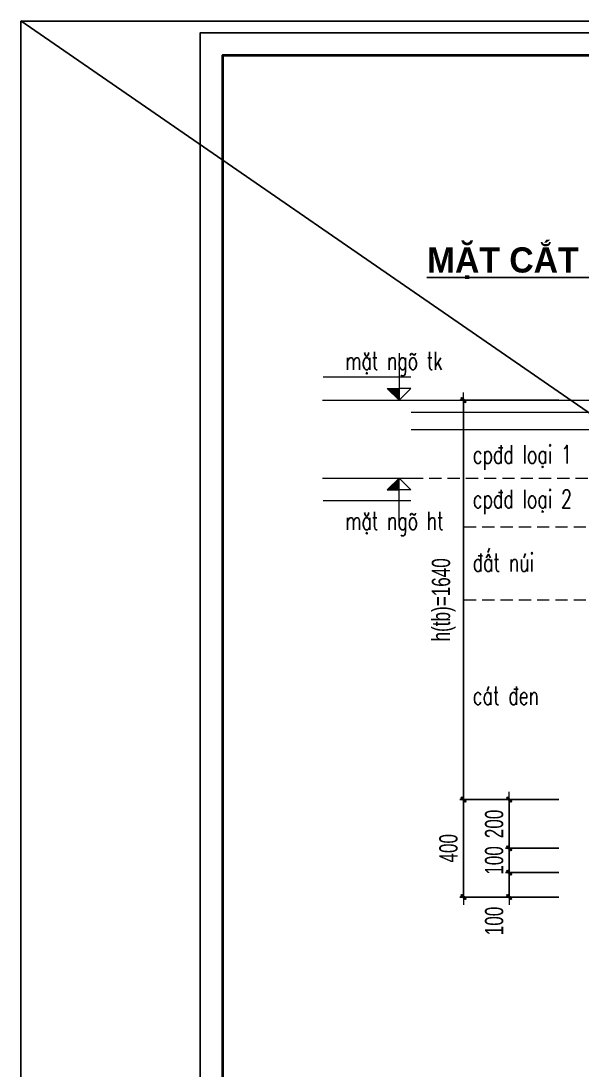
# Model space of a CAD drawing. Header units: inches. Extents: x -676 to 53517, y -20644 to 46516.
# Drawn here: x 26431 to 28734, y 31556 to 35862 of the extents above; entities that cross this region are included whole.
import ezdxf
from ezdxf.enums import TextEntityAlignment as Align

# ---------------------------------------------------------------- set-up
doc = ezdxf.new("R2010")
doc.units = ezdxf.units.IN
doc.header["$MEASUREMENT"] = 0
doc.linetypes.add('HIDDEN', pattern=[0.375, 0.25, -0.125])
doc.layers.add('ENTTNTHIETKE1', color=2, linetype='Continuous')
doc.layers.add('KHUNGTEN', color=5, linetype='Continuous')
doc.layers.add('KCS_Plotter', color=11, linetype='Continuous', plot=False)
for name, color, linetype, lineweight in [('Layer1', 7, 'Continuous', 20), ('LC Dim', 8, 'Continuous', 18), ('LC Khac', 4, 'Continuous', 9), ('LC MANH DUT', 35, 'HIDDEN', 5), ('LC Text1', 3, 'Continuous', 20), ('LC Text2', 7, 'Continuous', 25), ('THEP', 1, 'Continuous', 35)]:
    doc.layers.add(name, color=color, linetype=linetype, lineweight=lineweight)
doc.styles.add('HOATBIF', font='hoatbif.shx', dxfattribs={"width": 0.7})
doc.styles.add('LC 1', font='')
doc.styles.add('LC 3', font='vnsimli.shx', dxfattribs={"width": 0.75})
doc.styles.get('LC 1').set_extended_font_data('.VnAvantH', bold=True)
doc.dimstyles.new('1-100(1-25)', dxfattribs={"dimscale": 25, "dimtxt": 2.5, "dimasz": 0.35, "dimexe": 0.5, "dimexo": 0, "dimgap": 0.8, "dimtad": 1, "dimdec": 0, "dimzin": 0, "dimdsep": 46, "dimtxsty": 'HOATBIF', "dimblk1": 'DOT', "dimblk2": 'DOT', "dimsah": 1, "dimcen": -1, "dimdle": 1, "dimclrd": 256, "dimclre": 256, "dimclrt": 4, "dimadec": 3, "dimazin": 2, "dimtfac": 0.333333, "dimtdec": 0, "dimtix": 1, "dimtmove": 2, "dimatfit": 3, "dimldrblk": 'DOT', "dimfxl": 1, "dimtvp": 0.833333, "dimtolj": 1, "dimtzin": 0, "dimarcsym": 0})

# ---------------------------------------------------------------- blocks, each defined once
blk = doc.blocks.new('DOT')
at = {"layer": 'LC Dim'}
blk.add_line((-3, 0), (3, 0), dxfattribs=at)
at = {"layer": 'LC Dim', "color": 4}
blk.add_line((-1, -1), (1, 1), dxfattribs=at)
blk.add_lwpolyline([(0.5, 1), (-1, -0.5), (-0.5, -1), (1, 0.5)], close=True, dxfattribs=at)
blk = doc.blocks.new('*D8')
at = {"layer": 'Defpoints', "color": 0, "transparency": 16777216}
for p in [(28434.8, 32665.8), (28639, 32665.8), (28639, 32465.8)]:
    blk.add_point(p, dxfattribs=at)
at = {"layer": 'LC Dim', "lineweight": -2, "transparency": 16777216}
for p, q in [((28639, 32665.8), (28419.8, 32665.8)), ((28434.8, 32476.3), (28434.8, 32655.3)), ((28639, 32465.8), (28419.8, 32465.8))]:
    blk.add_line(p, q, dxfattribs=at)
at = {"layer": 'LC Dim', "lineweight": -2, "transparency": 16777216, "xscale": 10.5, "yscale": 10.5, "zscale": 10.5}
for p, rotation in [((28434.8, 32665.8), 90), ((28434.8, 32465.8), 270)]:
    blk.add_blockref('DOT', p, dxfattribs=dict(at, rotation=rotation))
at = {"layer": 'LC Dim', "color": 4, "transparency": 16777216, "insert": (28373.3, 32565.8), "char_height": 75, "attachment_point": 5, "rotation": 90, "style": 'HOATBIF'}
blk.add_mtext('\\A1;200', dxfattribs=at)
blk = doc.blocks.new('_Dot')
at = {"color": 0, "linetype": 'ByBlock', "lineweight": -2}
blk.add_line((-0.5, 0), (-1, 0), dxfattribs=at)
at = {"color": 0, "linetype": 'ByBlock', "const_width": 0.5}
blk.add_lwpolyline([(-0.25, 0, 1), (0.25, 0, 1)], format="xyb", close=True, dxfattribs=at)
blk = doc.blocks.new('*D9')
at = {"layer": 'Defpoints', "color": 0, "transparency": 16777216}
for p in [(28639, 32665.8), (28247.3, 32265.8), (28639, 32265.8)]:
    blk.add_point(p, dxfattribs=at)
at = {"layer": 'LC Dim', "lineweight": -2, "transparency": 16777216}
for p, q in [((28639, 32665.8), (28232.3, 32665.8)), ((28247.3, 32655.3), (28247.3, 32276.3)), ((28639, 32265.8), (28232.3, 32265.8))]:
    blk.add_line(p, q, dxfattribs=at)
at = {"layer": 'LC Dim', "lineweight": -2, "transparency": 16777216, "xscale": 10.5, "yscale": 10.5, "zscale": 10.5}
for p, rotation in [((28247.3, 32665.8), 90), ((28247.3, 32265.8), 270)]:
    blk.add_blockref('DOT', p, dxfattribs=dict(at, rotation=rotation))
at = {"layer": 'LC Dim', "color": 4, "transparency": 16777216, "insert": (28185.8, 32465.8), "char_height": 75, "attachment_point": 5, "rotation": 90, "style": 'HOATBIF'}
blk.add_mtext('\\A1;400', dxfattribs=at)
blk = doc.blocks.new('*D10')
at = {"layer": 'Defpoints', "color": 0, "transparency": 16777216}
for p in [(28639, 34305.8), (28247.3, 32665.8), (28639, 32665.8)]:
    blk.add_point(p, dxfattribs=at)
at = {"layer": 'LC Dim', "lineweight": -2, "transparency": 16777216}
for p, q in [((28639, 34305.8), (28232.3, 34305.8)), ((28247.3, 34295.3), (28247.3, 32676.3)), ((28639, 32665.8), (28232.3, 32665.8))]:
    blk.add_line(p, q, dxfattribs=at)
at = {"layer": 'LC Dim', "lineweight": -2, "transparency": 16777216, "xscale": 10.5, "yscale": 10.5, "zscale": 10.5}
for p, rotation in [((28247.3, 34305.8), 90), ((28247.3, 32665.8), 270)]:
    blk.add_blockref('DOT', p, dxfattribs=dict(at, rotation=rotation))
at = {"layer": 'LC Dim', "color": 4, "transparency": 16777216, "insert": (28166.1, 33485.8), "char_height": 75, "attachment_point": 5, "rotation": 90, "style": 'HOATBIF'}
blk.add_mtext('\\A1;h(tb)=1640', dxfattribs=at)
blk = doc.blocks.new('*D11')
at = {"layer": 'Defpoints', "color": 0, "transparency": 16777216}
for p in [(28639, 32465.8), (28434.8, 32365.8), (28639, 32365.8)]:
    blk.add_point(p, dxfattribs=at)
at = {"layer": 'LC Dim', "lineweight": -2, "transparency": 16777216}
for p, q in [((28434.8, 32476.3), (28434.8, 32486.8)), ((28639, 32465.8), (28419.8, 32465.8)), ((28434.8, 32465.8), (28434.8, 32365.8)), ((28639, 32365.8), (28419.8, 32365.8)), ((28434.8, 32355.3), (28434.8, 32344.8))]:
    blk.add_line(p, q, dxfattribs=at)
at = {"layer": 'LC Dim', "lineweight": -2, "transparency": 16777216, "xscale": 10.5, "yscale": 10.5, "zscale": 10.5}
for p, rotation in [((28434.8, 32465.8), 270), ((28434.8, 32365.8), 90)]:
    blk.add_blockref('DOT', p, dxfattribs=dict(at, rotation=rotation))
at = {"layer": 'LC Dim', "color": 4, "transparency": 16777216, "insert": (28373.3, 32415.8), "char_height": 75, "attachment_point": 5, "rotation": 90, "style": 'HOATBIF'}
blk.add_mtext('\\A1;100', dxfattribs=at)
blk = doc.blocks.new('CT')
at = {"layer": 'LC Khac'}
blk.add_hatch(color=252, dxfattribs=at).paths.add_polyline_path([(3.25, 1.6), (1.64, 1.6), (1.64, 0)])
at = {"layer": 'LC Khac', "color": 9, "ltscale": 50}
for p, q in [((0.05, 3.14), (12, 3.14)), ((12.09, 0), (0, 0))]:
    blk.add_line(p, q, dxfattribs=at)
for points in [[(1.64, 6.43), (1.64, 0)], [(1.64, 0), (0.03, 1.6), (1.64, 1.6)], [(1.64, 0), (3.25, 1.6), (1.64, 1.6)]]:
    blk.add_lwpolyline(points, dxfattribs=at)
at = {"layer": 'LC Khac', "color": 3, "style": 'LC 3', "width": 0.75}
blk.add_attdef('CT', (1.91, 3.5), '', height=2.2, dxfattribs=at)
blk = doc.blocks.new('TIEUDE2')
at = {"layer": 'LC Text2', "color": 7, "style": 'LC 1'}
blk.add_attdef('%%UTIªU§Ò', text='', height=3.5, dxfattribs=at).set_placement((0, 0), align=Align.BOTTOM_CENTER)
blk.add_attdef('TL', text='', height=2.2, dxfattribs=at).set_placement((0, -1.8), align=Align.TOP_CENTER)
blk = doc.blocks.new('*D125')
at = {"layer": 'Defpoints', "color": 0, "transparency": 16777216}
for p in [(28639, 32365.8), (28434.8, 32265.8), (28639, 32265.8)]:
    blk.add_point(p, dxfattribs=at)
at = {"layer": 'LC Dim', "lineweight": -2, "transparency": 16777216}
for p, q in [((28639, 32365.8), (28419.8, 32365.8)), ((28434.8, 32355.3), (28434.8, 32276.3)), ((28639, 32265.8), (28419.8, 32265.8))]:
    blk.add_line(p, q, dxfattribs=at)
at = {"layer": 'LC Dim', "lineweight": -2, "transparency": 16777216, "xscale": 10.5, "yscale": 10.5, "zscale": 10.5}
for p, rotation in [((28434.8, 32365.8), 90), ((28434.8, 32265.8), 270)]:
    blk.add_blockref('DOT', p, dxfattribs=dict(at, rotation=rotation))
at = {"layer": 'LC Dim', "color": 4, "transparency": 16777216, "insert": (28373.3, 32167.5), "char_height": 75, "attachment_point": 5, "rotation": 90, "style": 'HOATBIF'}
blk.add_mtext('\\A1;100', dxfattribs=at)
blk = doc.blocks.new('khung vpn')
at = {"layer": 'Defpoints'}
for p, q in [((52556.46, -4195.446), (52498.758, -4195.446)), ((52498.758, -4195.446), (52498.758, -4235.276))]:
    blk.add_line(p, q, dxfattribs=at)
at = {"layer": 'KHUNGTEN'}
blk.add_lwpolyline([(52556.243, -4234.885), (52502.048, -4234.885), (52502.048, -4195.662), (52556.243, -4195.662)], close=True, dxfattribs=at)
at = {"layer": 'THEP'}
blk.add_lwpolyline([(52555.832, -4234.474), (52502.459, -4234.474), (52502.459, -4196.073), (52555.832, -4196.073)], close=True, dxfattribs=at)

msp = doc.modelspace()

# ---------------------------------------------------------------- linework, layer by layer
at = {"layer": 'KCS_Plotter'}
msp.add_line((26431.4, 35862.3), (39339.2, 26952.3), dxfattribs=at)
at = {"layer": 'Layer1'}
for p, q in [((28032, 34305.8), (31802.5, 34305.8)), ((28032, 34255.8), (29656.3, 34255.8)), ((28032, 34185.8), (29561.6, 34185.8))]:
    msp.add_line(p, q, dxfattribs=at)
at = {"layer": 'LC MANH DUT', "ltscale": 200}
for p, q in [((28032, 33985.8), (31802.5, 33985.8)), ((28249.5, 33785.8), (31802.5, 33785.8)), ((28249.5, 33485.8), (31802.5, 33485.8))]:
    msp.add_line(p, q, dxfattribs=at)

# ---------------------------------------------------------------- block references
at = {"layer": 'ENTTNTHIETKE1', "color": 6, "xscale": 223.6987757293008, "yscale": 223.6987757289983, "zscale": 223.6987757289762}
msp.add_blockref('khung vpn', (-11717476.5, 974378.3, 0), dxfattribs=at)
at = {"layer": 'LC Text1'}
ref = msp.add_blockref('CT', (28032, 34305.8), dxfattribs=dict(at, xscale=-29.99999922193148, yscale=29.99999922193148, zscale=29.99999922193834))
ref.add_attrib('CT', 'mÆt ngâ tk', (27761.9, 34430), dxfattribs={"color": 4, "height": 74.4, "style": 'LC 3', "width": 0.7})
ref = msp.add_blockref('CT', (28032, 33985.8), dxfattribs=dict(at, xscale=29.99999922193148, yscale=29.99999922193148, zscale=29.99999922193148, rotation=180))
ref.add_attrib('CT', 'mÆt ngâ ht', (27761.9, 33773), dxfattribs={"color": 4, "height": 74.4, "style": 'LC 3', "width": 0.7})
at = {"layer": 'LC Text2'}
ref = msp.add_blockref('TIEUDE2', (28550.5, 34798.5, 0), dxfattribs=dict(at, xscale=30.45541696201613, yscale=30.45541696201613, zscale=30.45541696201613, rotation=359.999216292062))
ref.add_attrib('%%UTIªU§Ò', '%%UmÆt c¾t a-a', dxfattribs={"color": 7, "height": 103.431, "rotation": 359.9992, "style": 'LC 1'}).set_placement((28550.5, 34798.5, 0), align=Align.BOTTOM_CENTER)

# ---------------------------------------------------------------- texts
at = {"layer": 'LC Text1', "color": 3, "style": 'LC 3', "width": 0.7}
for s, p in [('cp®d lo¹i 1', (28285.1, 34045.2)), ('cp®d lo¹i 2', (28285.1, 33862.2)), ('®Êt nói', (28285.1, 33601.7)), ('c¸t ®en', (28285.1, 33055.2))]:
    msp.add_text(s, height=75, dxfattribs=at).set_placement(p)

# ---------------------------------------------------------------- dimensions: what is measured, and where the dimension line sits
at = {"layer": 'LC Dim'}
dim = msp.add_linear_dim(base=(28247.3, 32665.8), p1=(28639, 34305.8), p2=(28639, 32665.8), angle=90, text='h(tb)=<>', dimstyle='1-100(1-25)', override={"dimscale": 30}, dxfattribs=at)
dim.commit()
dim.dimension.update_dxf_attribs({"geometry": '*D10', "text_midpoint": (28166.1, 33485.8)})
for base, p1, p2, picture, middle in [((28247.3, 32265.8), (28639, 32665.8), (28639, 32265.8), '*D9', (28185.8, 32465.8)), ((28434.8, 32665.8), (28639, 32465.8), (28639, 32665.8), '*D8', (28373.3, 32565.8)), ((28434.8, 32365.8), (28639, 32465.8), (28639, 32365.8), '*D11', (28373.3, 32415.8))]:
    dim = msp.add_linear_dim(base=base, p1=p1, p2=p2, angle=90, dimstyle='1-100(1-25)', override={"dimscale": 30}, dxfattribs=at)
    dim.commit()
    dim.dimension.update_dxf_attribs({"geometry": picture, "text_midpoint": middle})
at = {"layer": 'LC Dim', "color": 1}
dim = msp.add_linear_dim(base=(28434.8, 32265.8), p1=(28639, 32365.8), p2=(28639, 32265.8), angle=90, dimstyle='1-100(1-25)', override={"dimscale": 30}, dxfattribs=at)
dim.commit()
dim.dimension.update_dxf_attribs({"geometry": '*D125', "text_midpoint": (28373.3, 32167.5), "dimtype": 160})

doc.saveas('drawing.dxf')
